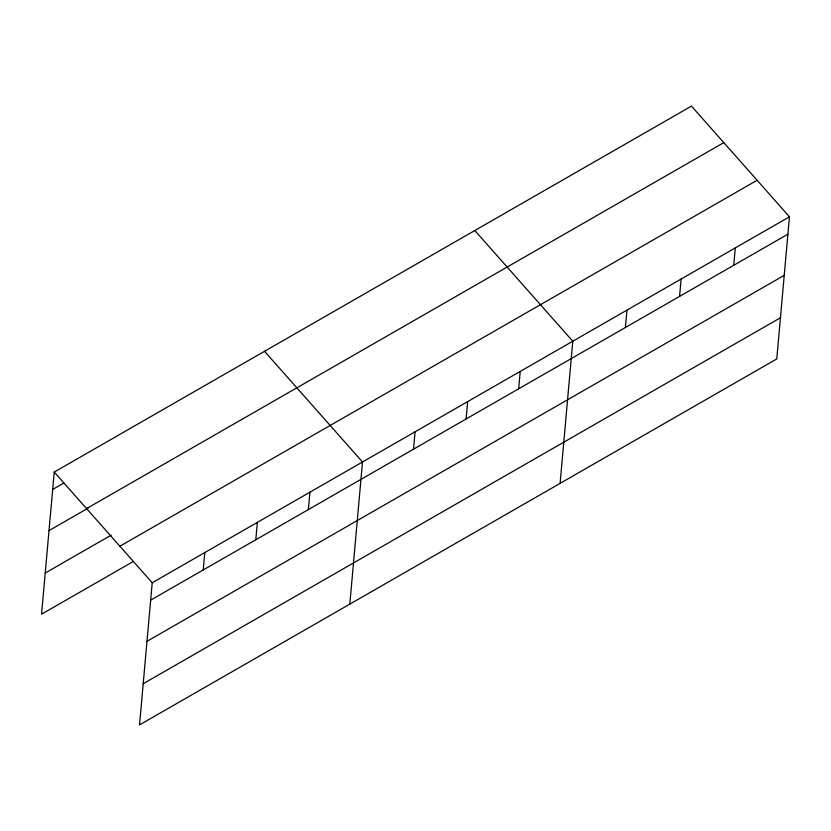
<?xml version="1.0" encoding="UTF-8"?>
<svg xmlns="http://www.w3.org/2000/svg" width="831" height="831" viewBox="0 0 831 831"><rect width="100%" height="100%" fill="white"/><g stroke="black" fill="none" stroke-linecap="round" stroke-linejoin="round"><path stroke-width="1.25" d="M54.233 472.06L152.218 582.76L139.525 724.902L776.767 358.94L789.45 216.808L691.475 106.098L54.233 472.06L41.55 614.192L133.272 561.517M203.231 569.952L204.79 552.573M255.803 539.755L257.361 522.377M308.384 509.569L309.932 492.191M349.82 604.137L362.503 461.994L264.528 351.295M413.526 449.187L415.074 431.808M466.098 418.99L467.645 401.612M518.669 388.804L520.216 371.426M560.104 483.372L572.788 341.229L474.813 230.53M625.4 327.507L626.958 310.129M679.571 296.397L681.119 279.019M733.731 265.297L735.29 247.908M52.685 489.438L63.873 483.008M86.569 508.593L723.801 142.631M49.008 530.604L88.159 508.125M45.227 573.026L111.219 535.122M119.882 546.227L757.114 180.275M152.218 582.76L789.45 216.808M150.66 600.138L787.902 234.186M146.994 641.314L784.225 275.362M143.202 683.726L780.444 317.774"/></g></svg>
